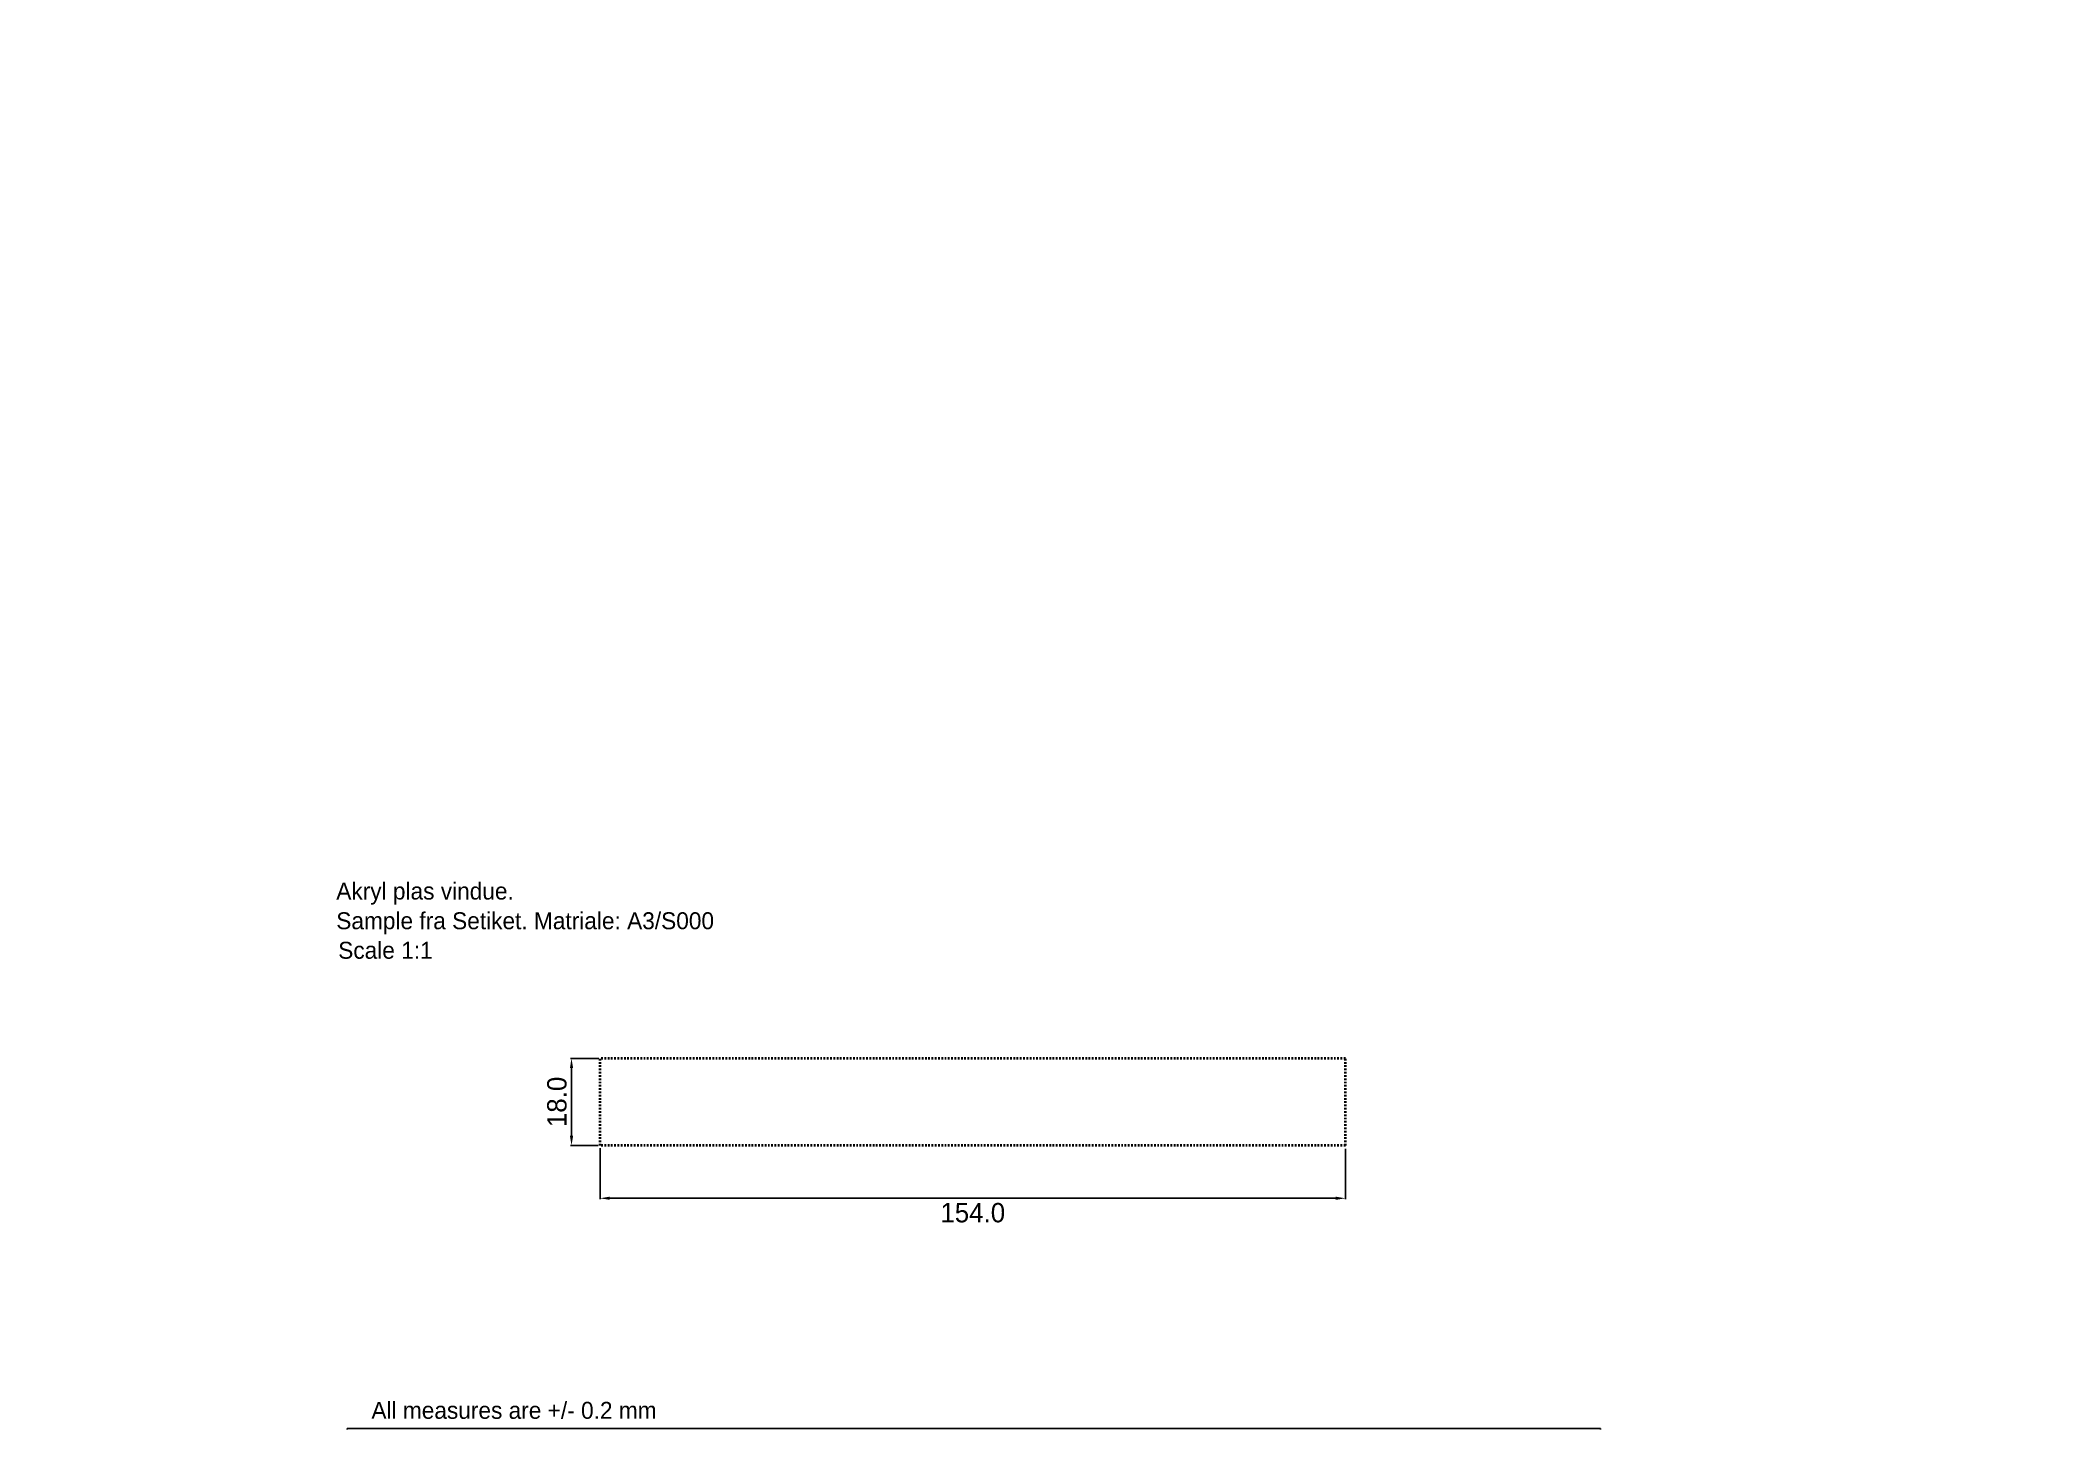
# Paper-space layout 'Layout1' of a CAD drawing. Header units: millimetres. Extents: x 28 to 255, y 20 to 176.
# The model-space entities are those that its viewports show. They can reach past a viewport. Long polylines and large blocks are cut down to what shows.
import ezdxf

# ---------------------------------------------------------------- set-up
doc = ezdxf.new("R2010")
doc.units = ezdxf.units.MM
doc.linetypes.add('ACAD_ISO03W100', pattern=[30, 12, -18])
doc.linetypes.add('HIDDEN', pattern=[0.375, 0.25, -0.125])
for name, color, linetype in [('display_hidden', 2, 'ACAD_ISO03W100'), ('kabinet_dim', 7, 'Continuous'), ('kabinet_head', 2, 'Continuous')]:
    doc.layers.add(name, color=color, linetype=linetype)
doc.layers.add('kabinet', color=4, linetype='Continuous', lineweight=40)
doc.layers.get('display_hidden').off()
doc.layers.get('display_hidden').freeze()
doc.dimstyles.new('DK-audio', dxfattribs={"dimtxt": 4, "dimasz": 2, "dimexe": 0.18, "dimexo": 0.0625, "dimgap": 1, "dimtad": 2, "dimdec": 1, "dimzin": 0, "dimdsep": 46, "dimtxsty": 'Standard', "dimcen": 5, "dimadec": 1, "dimazin": 0, "dimtfac": 1, "dimtdec": 1, "dimtofl": 0, "dimtmove": 2, "dimatfit": 3, "dimfxl": 0, "dimtolj": 1, "dimtzin": 0, "dimarcsym": 0})

# ---------------------------------------------------------------- blocks, each defined once
blk = doc.blocks.new('*D22')
at = {"layer": 'DEFPOINTS', "color": 0, "linetype": 'Continuous', "ltscale": 0.1}
for p in [(114.2, 100.2), (268.2, 100.1), (268.2, 89.8)]:
    blk.add_point(p, dxfattribs=at)
at = {"layer": 'kabinet_dim', "color": 0, "linetype": 'Continuous', "lineweight": -2, "ltscale": 0.1}
for p, q in [((114.2, 100.14), (114.2, 89.62)), ((268.2, 100.04), (268.2, 89.62)), ((116.2, 89.8), (266.2, 89.8))]:
    blk.add_line(p, q, dxfattribs=at)
at = {"layer": 'kabinet_dim', "color": 0, "linetype": 'Continuous', "ltscale": 0.1}
for points in [[(116.2, 90.13), (116.2, 89.47), (114.2, 89.8)], [(266.2, 90.13), (266.2, 89.47), (268.2, 89.8)]]:
    blk.add_solid(points, dxfattribs=at)
at = {"layer": 'kabinet_dim', "color": 0, "linetype": 'Continuous', "ltscale": 0.1, "insert": (191.2, 86.8), "char_height": 4, "attachment_point": 5}
blk.add_mtext('\\A1;154.0', dxfattribs=at)
blk = doc.blocks.new('*D23')
at = {"layer": 'DEFPOINTS', "color": 0, "linetype": 'Continuous', "ltscale": 0.1}
for p in [(108.3, 118.7), (114, 118.7), (113.9, 100.7)]:
    blk.add_point(p, dxfattribs=at)
at = {"layer": 'kabinet_dim', "color": 0, "linetype": 'Continuous', "lineweight": -2, "ltscale": 0.1}
for p, q in [((113.94, 118.7), (108.12, 118.7)), ((108.3, 102.7), (108.3, 116.7)), ((113.84, 100.7), (108.12, 100.7))]:
    blk.add_line(p, q, dxfattribs=at)
at = {"layer": 'kabinet_dim', "color": 0, "linetype": 'Continuous', "ltscale": 0.1}
for points in [[(107.97, 116.7), (108.63, 116.7), (108.3, 118.7)], [(107.97, 102.7), (108.63, 102.7), (108.3, 100.7)]]:
    blk.add_solid(points, dxfattribs=at)
at = {"layer": 'kabinet_dim', "color": 0, "linetype": 'Continuous', "ltscale": 0.1, "insert": (105.3, 109.7), "char_height": 4, "attachment_point": 5, "rotation": 90}
blk.add_mtext('\\A1;18.0', dxfattribs=at)

msp = doc.modelspace()

# ---------------------------------------------------------------- linework, layer by layer
at = {"layer": 'kabinet', "linetype": 'HIDDEN', "ltscale": 0.1}
for p, q in [((114.2, 100.7), (114.2, 118.7)), ((268.2, 118.7), (114.2, 118.7)), ((268.2, 100.7), (268.2, 118.7)), ((268.2, 100.7), (114.2, 100.7))]:
    msp.add_line(p, q, dxfattribs=at)
at = {"layer": 'kabinet_head'}
for p, q in [((61.96, -9.75), (61.96, 42.25)), ((61.96, 42.25), (320.92, 42.25)), ((320.92, 42.25), (320.92, -9.75))]:
    msp.add_line(p, q, dxfattribs=at)

# ---------------------------------------------------------------- texts
at = {"layer": 'kabinet_head', "color": 2}
for s, p in [('Akryl plas vindue. ', (59.7, 151.5)), ('Sample fra Setiket. Matriale: A3/S000', (59.7, 145.37)), ('Scale 1:1', (60.1, 139.27)), ('All measures are +/- 0.2 mm', (66.96, 44.25))]:
    msp.add_text(s, height=3.5, dxfattribs=at).set_placement(p)

# ---------------------------------------------------------------- dimensions: what is measured, and where the dimension line sits
at = {"layer": 'kabinet_dim', "linetype": 'Continuous', "ltscale": 0.1}
dim = msp.add_linear_dim(base=(108.3, 118.7), p1=(113.9, 100.7), p2=(114, 118.7), angle=90, dimstyle='DK-audio', dxfattribs=at)
dim.commit()
dim.dimension.update_dxf_attribs({"geometry": '*D23', "text_midpoint": (105.3, 109.7)})
dim = msp.add_linear_dim(base=(268.2, 89.8), p1=(114.2, 100.2), p2=(268.2, 100.1), dimstyle='DK-audio', dxfattribs=at)
dim.commit()
dim.dimension.update_dxf_attribs({"geometry": '*D22', "text_midpoint": (191.2, 86.8)})

psp = doc.layouts.get("Layout1")

# ---------------------------------------------------------------- viewports
at = {"layer": 'display_hidden', "ltscale": 0.1}
psp.add_viewport(center=(141.83, 97.55), size=(226.92, 156.0745), view_center_point=(207.16, 185.49), view_height=286.927, dxfattribs=at)

doc.saveas('drawing.dxf')
